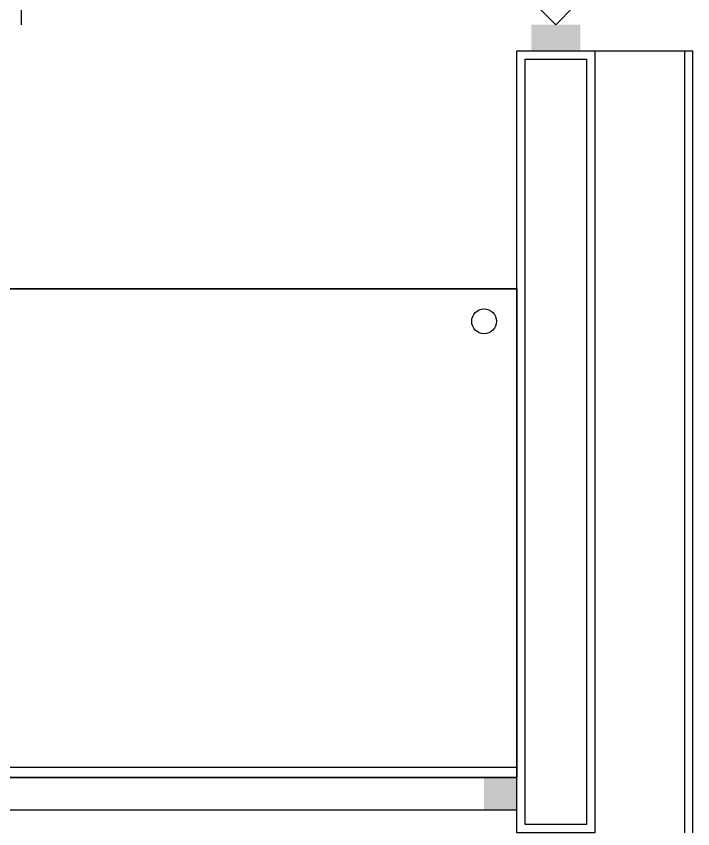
# Model space of a CAD drawing. Header units: millimetres. Extents: x -155 to 94595, y -3153 to 63413.
# Drawn here: x 84877 to 85915, y 27683 to 28930 of the extents above; entities that cross this region are included whole.
import ezdxf

# ---------------------------------------------------------------- set-up
doc = ezdxf.new("R2010")
doc.units = ezdxf.units.MM
for name, color, linetype in [('door', 252, 'Continuous'), ('int', 185, 'Continuous'), ('section', 2, 'Continuous'), ('wall', 5, 'Continuous')]:
    doc.layers.add(name, color=color, linetype=linetype)

msp = doc.modelspace()

# ---------------------------------------------------------------- linework, layer by layer
at = {"layer": 'door'}
for p, q in [((85644.865, 27761.983), (81644.864, 27761.983)), ((85644.865, 27711.983), (81644.864, 27711.983))]:
    msp.add_line(p, q, dxfattribs=at)
msp.add_lwpolyline([(85704.865, 28916.983), (85125.037, 29496.811), (85153.321, 29525.095), (85733.149, 28945.267)], close=True, dxfattribs=at)
msp.add_arc((85704.865, 28916.983), 820, 90, 180, dxfattribs=at)
msp.add_solid([(85667.365, 28876.983), (85667.365, 28916.983), (85742.365, 28876.983), (85742.365, 28916.983)], dxfattribs=at)
at = {"layer": 'int'}
for p, q in [((85764.865, 28876.983), (85914.865, 28876.983)), ((85902.165, 28876.983), (85902.165, 27676.983)), ((85914.865, 27676.983), (85914.865, 28876.983)), ((85644.865, 28511.983), (82394.865, 28511.983)), ((82394.865, 28511.983), (85644.865, 28511.983)), ((85644.865, 27761.983), (85644.865, 28511.983)), ((85644.865, 28511.983), (85644.865, 27761.983)), ((84607.365, 27777.983), (85644.865, 27777.983)), ((82394.865, 27761.983), (85644.865, 27761.983)), ((85644.865, 27761.983), (84616.031, 27761.983))]:
    msp.add_line(p, q, dxfattribs=at)
msp.add_circle((85594.865, 28461.983), 19, dxfattribs=at)
at = {"layer": 'section'}
msp.add_solid([(85594.865, 27761.983), (85644.865, 27761.983), (85594.865, 27711.983), (85644.865, 27711.983)], dxfattribs=at)
at = {"layer": 'wall'}
for points in [[(85764.865, 28876.983), (85764.865, 27676.983), (85644.865, 27676.983), (85644.865, 28876.983)], [(85751.865, 28863.983), (85751.865, 27689.983), (85657.865, 27689.983), (85657.865, 28863.983)]]:
    msp.add_lwpolyline(points, close=True, dxfattribs=at)

doc.saveas('drawing.dxf')
